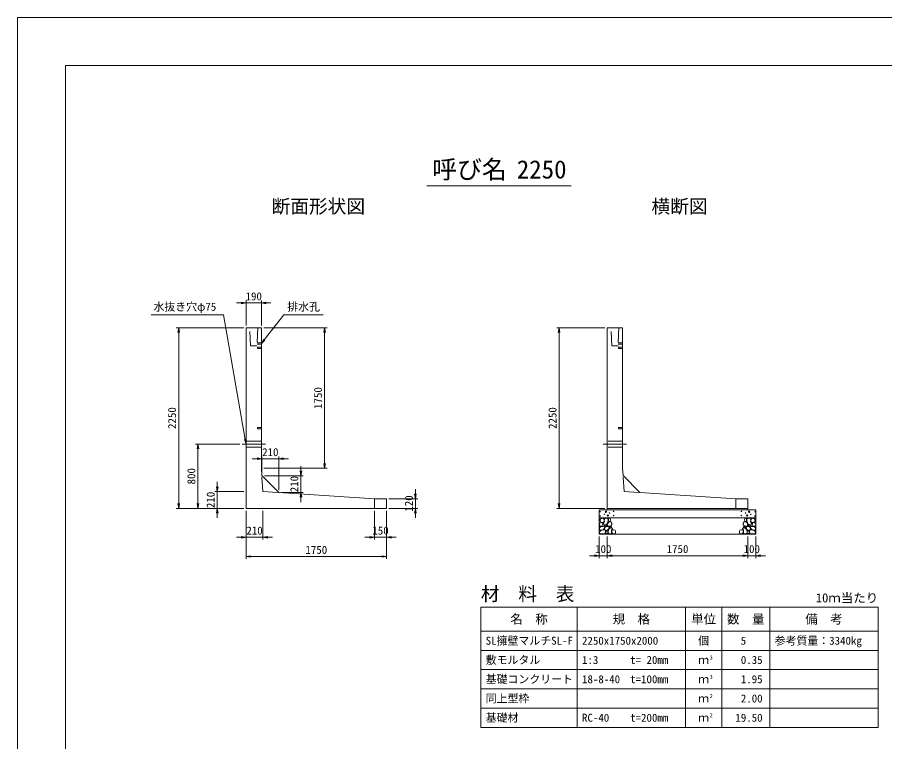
# Model space of a CAD drawing. Units: millimetres at full size, sheet at 1:30. Extents: x 87100 to 112330, y -109759 to -91939.
# Drawn here: x 87100 to 97906, y -100967 to -91939 of the extents above; entities that cross this region are included whole.
import ezdxf
from ezdxf.enums import TextEntityAlignment as Align

# ---------------------------------------------------------------- set-up
doc = ezdxf.new("R2010")
doc.units = ezdxf.units.MM
doc.header["$LTSCALE"] = 30
doc.linetypes.add('CHAIN', pattern=[18.5, 12, -1.5, 3.5, -1.5])
doc.linetypes.add('DASHED_SPACED', pattern=[12, 6, -6])
for name, color, linetype, lineweight in [('D-BMK', 2, 'CHAIN', 13), ('D-DCR-HCHn', 4, 'Continuous', 9), ('D-MTR-FRAM', 7, 'Continuous', 13), ('D-MTR-LINE', 7, 'Continuous', 13), ('D-STR-DIM', 7, 'Continuous', 9), ('D-STR-STRn', 1, 'Continuous', 13), ('D-STR-TXT', 7, 'Continuous', 9), ('D-TTL', 2, 'Continuous', 13), ('D-TTL-TXT', 7, 'Continuous', 13)]:
    doc.layers.add(name, color=color, linetype=linetype, lineweight=lineweight)
doc.layers.add('D-MTR', color=7, linetype='Continuous')
doc.layers.add('D-MTR-TXT', color=7, linetype='Continuous')
doc.styles.add('ＭＳ ゴシック', font='')
doc.styles.get('ＭＳ ゴシック').set_extended_font_data('MS Gothic')

# ---------------------------------------------------------------- blocks, each defined once
blk = doc.blocks.new('open_arrow')
at = {"color": 0, "linetype": 'Continuous', "lineweight": -2}
blk.add_lwpolyline([(7.5, 1.25), (0, 0), (7.5, -1.25)], dxfattribs=at)

msp = doc.modelspace()

# ---------------------------------------------------------------- linework, layer by layer
at = {"layer": 'D-BMK'}
for p, q in [((89900.11, -97258.73), (90190.11, -97258.73)), ((94400.11, -97258.73), (94690.11, -97258.73))]:
    msp.add_line(p, q, dxfattribs=at)
at = {"layer": 'D-DCR-HCHn'}
for points in [[(94401.31, -98187.13), (94380.51, -98182.51), (94362.01, -98191.76), (94359.7, -98212.56), (94364.33, -98228.74), (94387.44, -98235.67), (94403.62, -98235.67), (94410.55, -98224.12), (94410.55, -98198.69)], [(94419.8, -98184.82), (94412.87, -98205.62), (94415.18, -98228.74), (94399, -98254.17), (94419.8, -98265.72), (94442.91, -98254.17), (94456.78, -98235.67), (94461.41, -98205.62), (94456.78, -98189.44), (94442.91, -98182.51)], [(94463.72, -98189.44), (94463.72, -98217.18), (94475.27, -98224.12), (94486.83, -98217.18), (94489.14, -98201), (94486.83, -98187.13), (94470.65, -98182.51)], [(96186.5, -98189.44), (96186.5, -98217.18), (96174.95, -98224.12), (96163.39, -98217.18), (96161.08, -98201), (96163.39, -98187.13), (96179.57, -98182.51)], [(96230.42, -98184.82), (96237.35, -98205.62), (96235.04, -98228.74), (96251.22, -98254.17), (96230.42, -98265.72), (96207.31, -98254.17), (96193.44, -98235.67), (96188.81, -98205.62), (96193.44, -98189.44), (96207.31, -98182.51)], [(96248.91, -98187.13), (96269.71, -98182.51), (96288.21, -98191.76), (96290.52, -98212.56), (96285.9, -98228.74), (96262.78, -98235.67), (96246.6, -98235.67), (96239.67, -98224.12), (96239.67, -98198.69)], [(94357.39, -98244.92), (94350.46, -98265.72), (94359.7, -98279.59), (94382.82, -98281.9), (94398.6, -98275.13), (94392.06, -98258.79), (94396.69, -98249.54), (94387.44, -98240.3), (94373.57, -98235.67)], [(94401.27, -98321.72), (94418.39, -98296.04), (94416.25, -98289.62), (94392.7, -98283.19), (94371.3, -98285.33), (94356.32, -98298.18), (94354.18, -98313.16), (94356.32, -98328.14), (94373.44, -98332.42)], [(94409.83, -98375.22), (94424.81, -98368.8), (94429.09, -98347.4), (94420.53, -98332.42), (94405.55, -98328.14), (94386.28, -98330.28), (94364.88, -98338.84), (94354.18, -98351.68), (94354.18, -98366.66), (94360.6, -98375.22), (94386.28, -98373.08)], [(94424.42, -98265.72), (94412.87, -98274.97), (94417.49, -98281.9), (94433.67, -98281.9), (94440.6, -98279.59), (94445.23, -98270.35), (94438.29, -98263.41)], [(94461.19, -98321.72), (94471.89, -98296.04), (94463.33, -98285.33), (94437.65, -98285.33), (94426.95, -98289.62), (94416.25, -98304.6), (94416.25, -98317.44), (94426.95, -98334.56), (94439.79, -98336.7)], [(94459.09, -98240.3), (94447.54, -98268.03), (94456.78, -98279.59), (94484.52, -98279.59), (94496.08, -98274.97), (94507.64, -98258.79), (94507.64, -98244.92), (94496.08, -98226.43), (94482.21, -98224.12)], [(94497.58, -98373.08), (94504, -98353.82), (94501.86, -98332.42), (94516.84, -98308.88), (94497.58, -98298.18), (94476.17, -98308.88), (94463.33, -98326), (94459.05, -98353.82), (94463.33, -98368.8), (94476.17, -98375.22)], [(94493.3, -98298.18), (94504, -98289.62), (94499.72, -98283.19), (94484.73, -98283.19), (94478.31, -98285.33), (94474.03, -98293.9), (94480.45, -98300.32)], [(94514.7, -98370.94), (94533.96, -98375.22), (94551.08, -98366.66), (94553.22, -98347.4), (94548.94, -98332.42), (94527.54, -98326), (94512.56, -98326), (94506.14, -98336.7), (94506.14, -98360.24)], [(96135.52, -98370.94), (96116.26, -98375.22), (96099.14, -98366.66), (96097, -98347.4), (96101.28, -98332.42), (96122.68, -98326), (96137.66, -98326), (96144.08, -98336.7), (96144.08, -98360.24)], [(96152.64, -98373.08), (96146.22, -98353.82), (96148.36, -98332.42), (96133.38, -98308.88), (96152.64, -98298.18), (96174.05, -98308.88), (96186.89, -98326), (96191.17, -98353.82), (96186.89, -98368.8), (96174.05, -98375.22)], [(96191.13, -98240.3), (96202.68, -98268.03), (96193.44, -98279.59), (96165.7, -98279.59), (96154.14, -98274.97), (96142.58, -98258.79), (96142.58, -98244.92), (96154.14, -98226.43), (96168.01, -98224.12)], [(96156.92, -98298.18), (96146.22, -98289.62), (96150.5, -98283.19), (96165.49, -98283.19), (96171.91, -98285.33), (96176.19, -98293.9), (96169.77, -98300.32)], [(96189.03, -98321.72), (96178.33, -98296.04), (96186.89, -98285.33), (96212.57, -98285.33), (96223.27, -98289.62), (96233.97, -98304.6), (96233.97, -98317.44), (96223.27, -98334.56), (96210.43, -98336.7)], [(96225.8, -98265.72), (96237.35, -98274.97), (96232.73, -98281.9), (96216.55, -98281.9), (96209.62, -98279.59), (96204.99, -98270.35), (96211.93, -98263.41)], [(96240.39, -98375.22), (96225.41, -98368.8), (96221.13, -98347.4), (96229.69, -98332.42), (96244.67, -98328.14), (96263.94, -98330.28), (96285.34, -98338.84), (96296.04, -98351.68), (96296.04, -98366.66), (96289.62, -98375.22), (96263.94, -98373.08)], [(96248.96, -98321.72), (96231.83, -98296.04), (96233.97, -98289.62), (96257.52, -98283.19), (96278.92, -98285.33), (96293.9, -98298.18), (96296.04, -98313.16), (96293.9, -98328.14), (96276.78, -98332.42)], [(96292.83, -98244.92), (96299.76, -98265.72), (96290.52, -98279.59), (96267.4, -98281.9), (96251.62, -98275.13), (96258.16, -98258.79), (96253.53, -98249.54), (96262.78, -98240.3), (96276.65, -98235.67)], [(94456.91, -98368.8), (94456.91, -98343.12), (94446.21, -98336.7), (94435.51, -98343.12), (94433.37, -98358.1), (94435.51, -98370.94), (94450.49, -98375.22)], [(96193.31, -98368.8), (96193.31, -98343.12), (96204.01, -98336.7), (96214.71, -98343.12), (96216.85, -98358.1), (96214.71, -98370.94), (96199.73, -98375.22)]]:
    msp.add_lwpolyline(points, close=True, dxfattribs=at)
for centre, radius in [((94360.84, -98101.3), 3), ((94433.45, -98101.3), 7.5), ((94477.82, -98117.09), 3), ((94528.24, -98095.25), 3), ((96121.98, -98095.25), 3), ((96172.4, -98117.09), 3), ((96216.77, -98101.3), 7.5), ((96289.38, -98101.3), 3), ((94361.98, -98154.81), 3), ((94412.4, -98132.97), 3), ((94456.77, -98148.76), 7.5), ((94529.38, -98148.76), 3), ((96120.84, -98148.76), 3), ((96193.45, -98148.76), 7.5), ((96237.82, -98132.97), 3), ((96288.24, -98154.81), 3)]:
    msp.add_circle(centre, radius, dxfattribs=at)
at = {"layer": 'D-MTR-FRAM'}
for p, q in [((92875.11, -99288.73), (97825.11, -99288.73)), ((92875.11, -99288.73), (92875.11, -100788.73)), ((97825.11, -99288.73), (97825.11, -100788.73)), ((92875.11, -100788.73), (97825.11, -100788.73))]:
    msp.add_line(p, q, dxfattribs=at)
at = {"layer": 'D-MTR-LINE'}
for p, q in [((94075.11, -99288.73), (94075.11, -100788.73)), ((95425.11, -99288.73), (95425.11, -100788.73)), ((95875.11, -99288.73), (95875.11, -100788.73)), ((96475.11, -99288.73), (96475.11, -100788.73)), ((92875.11, -99588.73), (97825.11, -99588.73)), ((92875.11, -99828.73), (97825.11, -99828.73)), ((92875.11, -100068.73), (97825.11, -100068.73)), ((92875.11, -100308.73), (97825.11, -100308.73)), ((92875.11, -100548.73), (97825.11, -100548.73))]:
    msp.add_line(p, q, dxfattribs=at)
at = {"layer": 'D-STR-DIM'}
for p, q in [((89830.11, -95498.73), (90260.11, -95498.73)), ((89950.11, -95778.73), (89950.11, -95468.73)), ((90140.11, -95778.73), (90140.11, -95468.73)), ((89920.11, -95808.73), (89080.11, -95808.73)), ((89110.11, -98058.73), (89110.11, -95808.73)), ((90170.11, -95808.73), (90958.75, -95808.73)), ((90928.75, -97558.73), (90928.75, -95808.73)), ((94420.11, -95808.73), (93820.11, -95808.73)), ((93850.11, -98058.73), (93850.11, -95808.73)), ((89870.11, -97258.73), (89320.11, -97258.73)), ((89350.11, -98058.73), (89350.11, -97258.73)), ((90026.5, -97440.85), (90476.5, -97440.85)), ((90146.5, -97621.44), (90146.5, -97410.85)), ((90356.5, -97831.44), (90356.5, -97410.85)), ((90170.11, -97558.73), (90958.75, -97558.73)), ((90632.83, -97981.44), (90632.83, -97531.67)), ((90180, -97651.67), (90662.83, -97651.67)), ((89590.11, -98178.73), (89590.11, -97728.73)), ((89920.11, -97848.73), (89560.11, -97848.73)), ((90386.5, -97861.44), (90662.83, -97861.44)), ((92060.11, -97818.73), (92060.11, -98178.73)), ((91730.11, -97938.73), (92090.11, -97938.73)), ((89920.11, -98058.73), (89080.11, -98058.73)), ((89920.11, -98058.73), (89320.11, -98058.73)), ((89920.11, -98058.73), (89560.11, -98058.73)), ((89950.11, -98088.73), (89950.11, -98688.73)), ((89950.11, -98088.73), (89950.11, -98448.73)), ((90160.11, -98088.73), (90160.11, -98448.73)), ((91550.11, -98088.73), (91550.11, -98448.73)), ((91700.11, -98088.73), (91700.11, -98688.73)), ((91700.11, -98088.73), (91700.11, -98448.73)), ((91730.11, -98058.73), (92090.11, -98058.73)), ((94420.11, -98058.73), (93820.11, -98058.73)), ((89830.11, -98418.73), (90280.11, -98418.73)), ((91430.11, -98418.73), (91820.11, -98418.73)), ((94350.11, -98408.73), (94350.11, -98678.73)), ((94450.11, -98408.73), (94450.11, -98678.73)), ((94450.11, -98408.73), (94450.11, -98678.73)), ((96200.11, -98408.73), (96200.11, -98678.73)), ((96200.11, -98408.73), (96200.11, -98678.73)), ((96300.11, -98408.73), (96300.11, -98678.73)), ((94570.11, -98648.73), (94230.11, -98648.73)), ((94450.11, -98648.73), (96200.11, -98648.73)), ((96080.11, -98648.73), (96420.11, -98648.73)), ((91700.11, -98658.73), (89950.11, -98658.73))]:
    msp.add_line(p, q, dxfattribs=at)
for points in [[(89950.11, -97258.73), (89939.84, -97199.61), (89670.11, -95646.51)], [(90140.11, -96003.73), (90177.12, -95956.51), (90420.11, -95646.51)]]:
    msp.add_lwpolyline(points, dxfattribs=at)
at = {"layer": 'D-STR-STRn'}
for p, q in [((89950.11, -98058.73), (89950.11, -95808.73)), ((89950.11, -95808.73), (90140.11, -95808.73)), ((90140.11, -95808.73), (90140.11, -97558.73)), ((94450.11, -98058.73), (94450.11, -95808.73)), ((94450.11, -95808.73), (94640.11, -95808.73)), ((94640.11, -95808.73), (94640.11, -97558.73)), ((90140.11, -97558.73), (90146.5, -97651.44)), ((94640.11, -97558.73), (94646.5, -97651.44)), ((90146.5, -97651.44), (90356.5, -97861.44)), ((94646.5, -97651.44), (94856.5, -97861.44)), ((90356.5, -97861.44), (91550.11, -97938.73)), ((94856.5, -97861.44), (96050.11, -97938.73)), ((91550.11, -97938.73), (91700.11, -97938.73)), ((91550.11, -98058.73), (91550.11, -97938.73)), ((91700.11, -98058.73), (91700.11, -97938.73)), ((91700.11, -97958.73), (91700.11, -98058.73)), ((96050.11, -97938.73), (96200.11, -97938.73)), ((96050.11, -98058.73), (96050.11, -97938.73)), ((96200.11, -98058.73), (96200.11, -97938.73)), ((96200.11, -97958.73), (96200.11, -98058.73)), ((91700.11, -98058.73), (89950.11, -98058.73)), ((94350.11, -98378.73), (94350.11, -98078.73)), ((94350.11, -98078.73), (96300.11, -98078.73)), ((94450.11, -98058.73), (94450.11, -98078.73)), ((96200.11, -98058.73), (94450.11, -98058.73)), ((96200.11, -98058.73), (96200.11, -98078.73)), ((96300.11, -98078.73), (96300.11, -98378.73)), ((94350.11, -98178.73), (96300.11, -98178.73)), ((94350.11, -98378.73), (96300.11, -98378.73))]:
    msp.add_line(p, q, dxfattribs=at)
at = {"layer": 'D-STR-STRn', "linetype": 'DASHED_SPACED'}
for p, q in [((90005.11, -96033.73), (89995.11, -95808.73)), ((90095.11, -95808.73), (90085.11, -96033.73)), ((94505.11, -96033.73), (94495.11, -95808.73)), ((94595.11, -95808.73), (94585.11, -96033.73)), ((90085.11, -96033.73), (90005.11, -96033.73)), ((90086, -96013.73), (90140.11, -96013.73)), ((90086.89, -95993.73), (90140.11, -95993.73)), ((94585.11, -96033.73), (94505.11, -96033.73)), ((94586, -96013.73), (94640.11, -96013.73)), ((94586.89, -95993.73), (94640.11, -95993.73)), ((90140.11, -97221.23), (89950.11, -97221.23)), ((94640.11, -97221.23), (94450.11, -97221.23)), ((90140.11, -97296.23), (89950.11, -97296.23)), ((94640.11, -97296.23), (94450.11, -97296.23))]:
    msp.add_line(p, q, dxfattribs=at)
at = {"layer": 'D-STR-STRn', "color": 2, "linetype": 'DASHED_SPACED'}
for p, q in [((90160.11, -97848.73), (90146.5, -97651.44)), ((94660.11, -97848.73), (94646.5, -97651.44)), ((90160.11, -97848.73), (90356.5, -97861.44)), ((94660.11, -97848.73), (94856.5, -97861.44))]:
    msp.add_line(p, q, dxfattribs=at)
at = {"layer": 'D-STR-STRn', "linetype": 'DASHED_SPACED'}
for points in [[(90140.11, -96049.23), (90090.11, -96049.23), (90090.11, -96068.23), (90140.11, -96068.23)], [(94640.11, -96049.23), (94590.11, -96049.23), (94590.11, -96068.23), (94640.11, -96068.23)], [(90140.11, -97049.23), (90090.11, -97049.23), (90090.11, -97068.23), (90140.11, -97068.23)], [(94640.11, -97049.23), (94590.11, -97049.23), (94590.11, -97068.23), (94640.11, -97068.23)]]:
    msp.add_lwpolyline(points, dxfattribs=at)
at = {"layer": 'D-STR-TXT'}
for p, q in [((89670.11, -95646.51), (88767.93, -95646.51)), ((90420.11, -95646.51), (90912.29, -95646.51))]:
    msp.add_line(p, q, dxfattribs=at)
at = {"layer": 'D-TTL'}
for points in [[(87100.11, -109758.73), (112330.11, -109758.73), (112330.11, -91938.73), (87100.11, -91938.73)], [(87700.11, -109158.73), (111730.11, -109158.73), (111730.11, -92538.73), (87700.11, -92538.73)]]:
    msp.add_lwpolyline(points, close=True, dxfattribs=at)
at = {"layer": 'D-TTL-TXT'}
msp.add_line((92200.11, -94038.73), (94000.11, -94038.73), dxfattribs=at)

# ---------------------------------------------------------------- block references
at = {"layer": 'D-STR-DIM', "xscale": 8, "yscale": 8}
for p, rotation in [((89950.11, -95498.73), 180), ((89110.11, -95808.73), 270), ((90928.75, -95808.73), 270), ((93850.11, -95808.73), 270), ((90140.11, -96003.73), 51.9), ((89950.11, -97258.73), 99.9), ((89350.11, -97258.73), 270), ((90146.5, -97440.85), 180), ((90928.75, -97558.73), 90), ((90632.83, -97651.67), 90), ((89590.11, -97848.73), 90), ((90632.83, -97861.44), 270), ((92060.11, -97938.73), 90), ((89110.11, -98058.73), 90), ((89350.11, -98058.73), 90), ((93850.11, -98058.73), 90), ((89590.11, -98058.73), 270), ((92060.11, -98058.73), 270), ((89950.11, -98418.73), 180), ((91550.11, -98418.73), 180), ((91700.11, -98658.73), 180), ((94350.11, -98648.73), 180), ((96200.11, -98648.73), 180), ((96200.11, -98648.73), 180)]:
    msp.add_blockref('open_arrow', p, dxfattribs=dict(at, rotation=rotation))
for p in [(90140.11, -95498.73), (90356.5, -97440.85), (90160.11, -98418.73), (91700.11, -98418.73), (89950.11, -98658.73), (94450.11, -98648.73), (94450.11, -98648.73), (96300.11, -98648.73)]:
    msp.add_blockref('open_arrow', p, dxfattribs=at)

# ---------------------------------------------------------------- texts
at = {"layer": 'D-MTR', "style": 'ＭＳ ゴシック'}
msp.add_text('材\u3000料\u3000表', height=170.9, dxfattribs=at).set_placement((92875.11, -99261.5), align=Align.BOTTOM_LEFT)
msp.add_text('10ｍ当たり', height=113.9, dxfattribs=at).set_placement((97825.11, -99265.58), align=Align.BOTTOM_RIGHT)
at = {"layer": 'D-MTR-TXT', "style": 'ＭＳ ゴシック'}
for s, height, p in [('名\u3000称', 113.9, (93475.11, -99438.73)), ('規\u3000格', 113.9, (94750.11, -99438.73)), ('単位', 113.9, (95650.11, -99438.73)), ('数\u3000量', 113.9, (96175.11, -99438.73)), ('備\u3000考', 113.9, (97150.11, -99438.73)), ('個', 99.69, (95650.11, -99708.73)), ('ｍ', 99.69, (95650.11, -99948.73)), ('ｍ', 99.69, (95650.11, -100188.73)), ('ｍ', 99.69, (95650.11, -100428.73)), ('ｍ', 99.69, (95650.11, -100668.73))]:
    msp.add_text(s, height=height, dxfattribs=at).set_placement(p, align=Align.MIDDLE_CENTER)
for s, p in [('SL擁壁マルチSL-F', (92935.11, -99708.73)), ('2250x1750x2000', (94135.11, -99708.73)), ('参考質量：3340kg', (96535.11, -99708.73)), ('敷モルタル', (92935.11, -99948.73)), ('1:3', (94135.11, -99948.73)), ('t= 20mm', (94735.11, -99948.73)), ('基礎コンクリート', (92935.11, -100188.73)), ('18-8-40', (94135.11, -100188.73)), ('t=100mm', (94735.11, -100188.73)), ('同上型枠', (92935.11, -100428.73)), ('基礎材', (92935.11, -100668.73)), ('RC-40', (94135.11, -100668.73)), ('t=200mm', (94735.11, -100668.73))]:
    msp.add_text(s, height=99.69, dxfattribs=at).set_placement(p, align=Align.MIDDLE_LEFT)
for s, p in [('5', (96180.44, -99708.73)), ('0.35', (96385.11, -99948.73)), ('1.95', (96385.11, -100188.73)), ('2.00', (96385.11, -100428.73)), ('19.50', (96385.11, -100668.73))]:
    msp.add_text(s, height=99.69, dxfattribs=at).set_placement(p, align=Align.MIDDLE_RIGHT)
for s, p in [('3', (95725.11, -99958.29)), ('3', (95725.11, -100198.29)), ('2', (95725.11, -100438.29)), ('2', (95725.11, -100678.29))]:
    msp.add_text(s, height=49.84, dxfattribs=at).set_placement(p, align=Align.BOTTOM_LEFT)
at = {"layer": 'D-STR-DIM', "style": 'ＭＳ ゴシック'}
for s, p in [('190', (90045.11, -95416.23)), ('210', (90251.5, -97358.35)), ('210', (90055.11, -98336.23)), ('150', (91625.11, -98336.23)), ('1750', (90825.11, -98576.23)), ('100', (94400.11, -98566.23)), ('1750', (95325.11, -98566.23)), ('100', (96250.11, -98566.23))]:
    msp.add_text(s, height=99.69, dxfattribs=at).set_placement(p, align=Align.MIDDLE_CENTER)
for s, p in [('1750', (90846.25, -96683.73)), ('2250', (89027.61, -96933.73)), ('2250', (93767.61, -96933.73)), ('800', (89267.61, -97658.73)), ('210', (90550.33, -97756.56)), ('210', (89507.61, -97953.73)), ('120', (91977.61, -97998.73))]:
    msp.add_text(s, height=99.69, rotation=90, dxfattribs=at).set_placement(p, align=Align.MIDDLE_CENTER)
at = {"layer": 'D-STR-TXT', "style": 'ＭＳ ゴシック'}
for s, p in [('水抜き穴φ75', (88795.83, -95625.63)), ('排水孔', (90462.91, -95625.63))]:
    msp.add_text(s, height=99.69, dxfattribs=at).set_placement(p, align=Align.BOTTOM_LEFT)
at = {"layer": 'D-TTL-TXT', "style": 'ＭＳ ゴシック'}
for s, height, p in [('呼び名', 227.9, (92732.61, -94016.23)), ('2250', 227.9, (93632.61, -94016.23)), ('断面形状図', 170.9, (90850.11, -94431.5)), ('横断図', 170.9, (95350.11, -94431.5))]:
    msp.add_text(s, height=height, dxfattribs=at).set_placement(p, align=Align.BOTTOM_CENTER)

doc.saveas('drawing.dxf')
